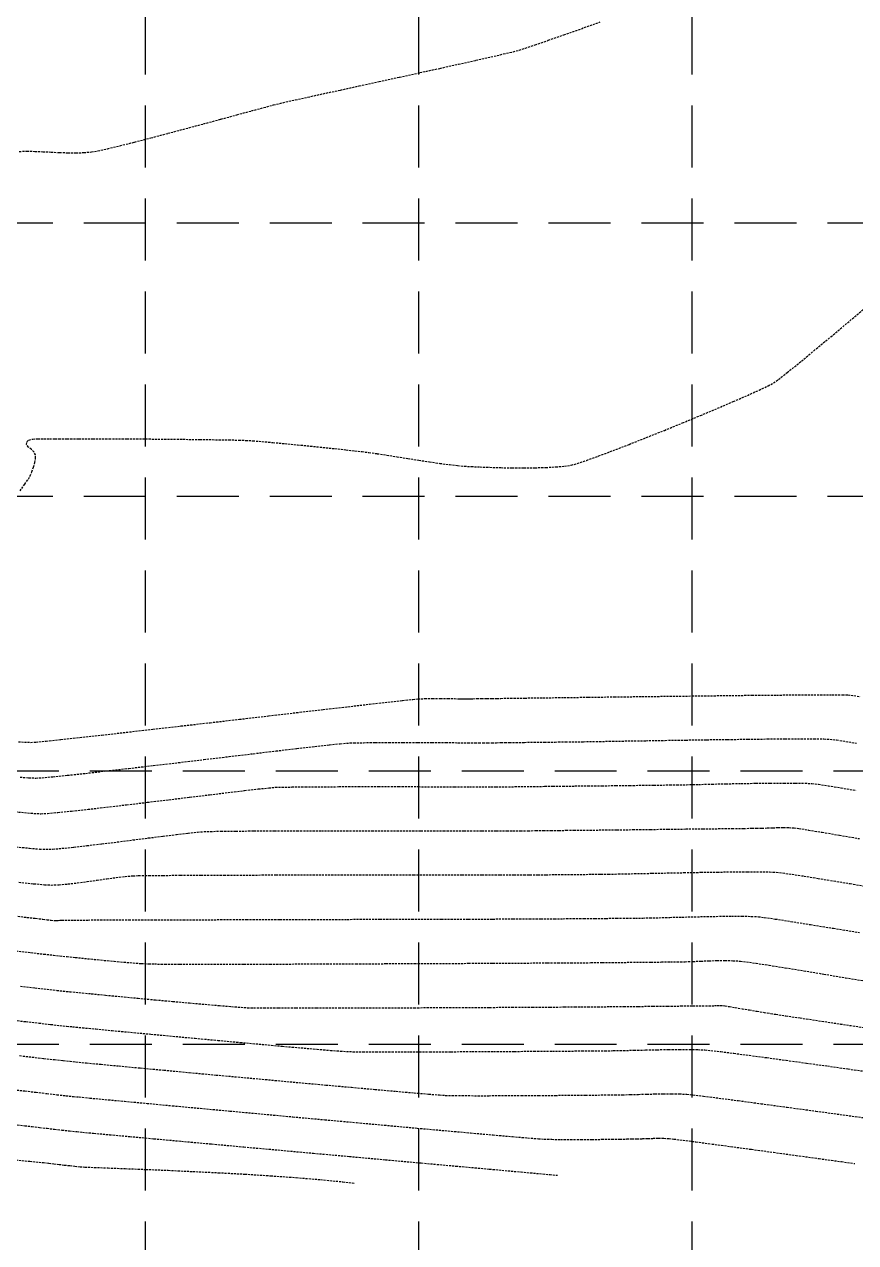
# Model space of a CAD drawing. Header units: inches. Extents: x 7994 to 10114, y 11164 to 12491.
# Drawn here: x 9304.1 to 9404.7, y 11373.2 to 11520.6 of the extents above; entities that cross this region are included whole.
import ezdxf

# ---------------------------------------------------------------- set-up
doc = ezdxf.new("R2010")
doc.units = ezdxf.units.IN
doc.header["$MEASUREMENT"] = 0
doc.linetypes.add('HIDDEN', pattern=[0.375, 0.25, -0.125])
doc.linetypes.add('x4227topo$0$HIDDEN', pattern=[0.375, 0.25, -0.125])
doc.layers.add('CONTOURS', color=43, linetype='x4227topo$0$HIDDEN')
doc.layers.add('GRID', color=254, linetype='HIDDEN')

msp = doc.modelspace()

# ---------------------------------------------------------------- linework, layer by layer
at = {"layer": 'CONTOURS', "color": 43}
for p, q in [((9369.42, 11519.33, 1238), (9371.54, 11520.08, 1238)), ((9371.54, 11520.08, 1238), (9373.82, 11520.9, 1238)), ((9365.96, 11518.13, 1238), (9367.54, 11518.67, 1238)), ((9367.54, 11518.67, 1238), (9369.42, 11519.33, 1238)), ((9360.6, 11516.67, 1238), (9362.13, 11517.02, 1238)), ((9362.13, 11517.02, 1238), (9363.28, 11517.29, 1238)), ((9363.28, 11517.29, 1238), (9364, 11517.48, 1238)), ((9364, 11517.48, 1238), (9364.76, 11517.72, 1238)), ((9364.76, 11517.72, 1238), (9365.96, 11518.13, 1238)), ((9351.99, 11514.76, 1238), (9354.39, 11515.28, 1238)), ((9354.39, 11515.28, 1238), (9356.67, 11515.79, 1238)), ((9356.67, 11515.79, 1238), (9358.76, 11516.25, 1238)), ((9358.76, 11516.25, 1238), (9360.6, 11516.67, 1238)), ((9347.06, 11513.68, 1238), (9349.53, 11514.22, 1238)), ((9349.53, 11514.22, 1238), (9351.99, 11514.76, 1238)), ((9340.29, 11512.21, 1238), (9342.38, 11512.66, 1238)), ((9342.38, 11512.66, 1238), (9344.66, 11513.16, 1238)), ((9344.66, 11513.16, 1238), (9347.06, 11513.68, 1238)), ((9334.26, 11510.85, 1238), (9335.03, 11511.04, 1238)), ((9335.03, 11511.04, 1238), (9335.76, 11511.21, 1238)), ((9335.76, 11511.21, 1238), (9336.92, 11511.47, 1238)), ((9336.92, 11511.47, 1238), (9338.45, 11511.8, 1238)), ((9338.45, 11511.8, 1238), (9340.29, 11512.21, 1238)), ((9327.89, 11509.13, 1238), (9329.84, 11509.66, 1238)), ((9329.84, 11509.66, 1238), (9331.6, 11510.14, 1238)), ((9331.6, 11510.14, 1238), (9333.09, 11510.54, 1238)), ((9333.09, 11510.54, 1238), (9334.26, 11510.85, 1238)), ((9321.5, 11507.42, 1238), (9323.66, 11507.99, 1238)), ((9323.66, 11507.99, 1238), (9325.81, 11508.57, 1238)), ((9325.81, 11508.57, 1238), (9327.89, 11509.13, 1238)), ((9317.46, 11506.36, 1238), (9319.42, 11506.87, 1238)), ((9319.42, 11506.87, 1238), (9321.5, 11507.42, 1238)), ((9303.51, 11505.23, 1238), (9304.42, 11505.26, 1238)), ((9304.42, 11505.26, 1238), (9305.38, 11505.24, 1238)), ((9305.38, 11505.24, 1238), (9306.37, 11505.2, 1238)), ((9306.37, 11505.2, 1238), (9307.37, 11505.15, 1238)), ((9307.37, 11505.15, 1238), (9308.39, 11505.1, 1238)), ((9308.39, 11505.1, 1238), (9309.39, 11505.07, 1238)), ((9309.39, 11505.07, 1238), (9310.38, 11505.06, 1238)), ((9310.38, 11505.06, 1238), (9311.33, 11505.09, 1238)), ((9311.33, 11505.09, 1238), (9312.24, 11505.17, 1238)), ((9312.24, 11505.17, 1238), (9313.02, 11505.3, 1238)), ((9313.02, 11505.3, 1238), (9314.2, 11505.56, 1238)), ((9314.2, 11505.56, 1238), (9315.7, 11505.92, 1238)), ((9315.7, 11505.92, 1238), (9317.46, 11506.36, 1238)), ((9404.02, 11484.74, 1237), (9406.51, 11486.83, 1237)), ((9401.73, 11482.82, 1237), (9404.02, 11484.74, 1237)), ((9399.66, 11481.1, 1237), (9401.73, 11482.82, 1237)), ((9397.89, 11479.64, 1237), (9399.66, 11481.1, 1237)), ((9395.4, 11477.66, 1237), (9396.45, 11478.48, 1237)), ((9396.45, 11478.48, 1237), (9397.89, 11479.64, 1237)), ((9394.13, 11476.88, 1237), (9394.8, 11477.23, 1237)), ((9394.8, 11477.23, 1237), (9395.4, 11477.66, 1237)), ((9389.93, 11474.98, 1237), (9391.63, 11475.72, 1237)), ((9391.63, 11475.72, 1237), (9393.05, 11476.36, 1237)), ((9393.05, 11476.36, 1237), (9394.13, 11476.88, 1237)), ((9385.95, 11473.29, 1237), (9388.02, 11474.16, 1237)), ((9388.02, 11474.16, 1237), (9389.93, 11474.98, 1237)), ((9383.78, 11472.39, 1237), (9385.95, 11473.29, 1237)), ((9379.4, 11470.62, 1237), (9381.58, 11471.49, 1237)), ((9381.58, 11471.49, 1237), (9383.78, 11472.39, 1237)), ((9304.4, 11469.77, 1237), (9304.41, 11470.1, 1237)), ((9304.64, 11469.47, 1237), (9304.4, 11469.77, 1237)), ((9304.41, 11470.1, 1237), (9304.67, 11470.32, 1237)), ((9304.67, 11470.32, 1237), (9305.15, 11470.44, 1237)), ((9305.15, 11470.44, 1237), (9305.78, 11470.48, 1237)), ((9305.78, 11470.48, 1237), (9306.48, 11470.47, 1237)), ((9306.48, 11470.47, 1237), (9307.18, 11470.46, 1237)), ((9307.18, 11470.46, 1237), (9307.81, 11470.46, 1237)), ((9307.81, 11470.46, 1237), (9308.32, 11470.47, 1237)), ((9308.32, 11470.47, 1237), (9309.31, 11470.48, 1237)), ((9309.31, 11470.48, 1237), (9310.7, 11470.48, 1237)), ((9310.7, 11470.48, 1237), (9312.42, 11470.48, 1237)), ((9312.42, 11470.48, 1237), (9314.4, 11470.47, 1237)), ((9314.4, 11470.47, 1237), (9316.55, 11470.46, 1237)), ((9316.55, 11470.46, 1237), (9318.79, 11470.45, 1237)), ((9318.79, 11470.45, 1237), (9321.06, 11470.43, 1237)), ((9321.06, 11470.43, 1237), (9323.28, 11470.41, 1237)), ((9323.28, 11470.41, 1237), (9325.37, 11470.39, 1237)), ((9325.37, 11470.39, 1237), (9327.26, 11470.36, 1237)), ((9327.26, 11470.36, 1237), (9328.86, 11470.34, 1237)), ((9328.86, 11470.34, 1237), (9330.11, 11470.31, 1237)), ((9330.11, 11470.31, 1237), (9330.92, 11470.28, 1237)), ((9330.92, 11470.28, 1237), (9331.79, 11470.23, 1237)), ((9331.79, 11470.23, 1237), (9332.9, 11470.14, 1237)), ((9332.9, 11470.14, 1237), (9334.21, 11470.02, 1237)), ((9334.21, 11470.02, 1237), (9335.66, 11469.89, 1237)), ((9335.66, 11469.89, 1237), (9337.19, 11469.74, 1237)), ((9337.19, 11469.74, 1237), (9338.75, 11469.59, 1237)), ((9338.75, 11469.59, 1237), (9340.27, 11469.43, 1237)), ((9375.37, 11469.04, 1237), (9377.31, 11469.79, 1237)), ((9377.31, 11469.79, 1237), (9379.4, 11470.62, 1237)), ((9304.98, 11469.18, 1237), (9304.64, 11469.47, 1237)), ((9305.3, 11468.87, 1237), (9304.98, 11469.18, 1237)), ((9305.48, 11468.52, 1237), (9305.3, 11468.87, 1237)), ((9305.49, 11468.1, 1237), (9305.48, 11468.52, 1237)), ((9340.27, 11469.43, 1237), (9341.72, 11469.28, 1237)), ((9341.72, 11469.28, 1237), (9343.03, 11469.14, 1237)), ((9343.03, 11469.14, 1237), (9344.14, 11469.02, 1237)), ((9344.14, 11469.02, 1237), (9345.01, 11468.92, 1237)), ((9345.01, 11468.92, 1237), (9345.83, 11468.81, 1237)), ((9345.83, 11468.81, 1237), (9346.84, 11468.67, 1237)), ((9346.84, 11468.67, 1237), (9347.98, 11468.49, 1237)), ((9347.98, 11468.49, 1237), (9349.23, 11468.29, 1237)), ((9349.23, 11468.29, 1237), (9350.53, 11468.09, 1237)), ((9372.18, 11467.86, 1237), (9373.64, 11468.39, 1237)), ((9373.64, 11468.39, 1237), (9375.37, 11469.04, 1237)), ((9305.04, 11466.49, 1237), (9305.24, 11467.04, 1237)), ((9305.24, 11467.04, 1237), (9305.4, 11467.59, 1237)), ((9305.4, 11467.59, 1237), (9305.49, 11468.1, 1237)), ((9350.53, 11468.09, 1237), (9351.86, 11467.88, 1237)), ((9351.86, 11467.88, 1237), (9353.16, 11467.68, 1237)), ((9353.16, 11467.68, 1237), (9354.41, 11467.5, 1237)), ((9354.41, 11467.5, 1237), (9355.56, 11467.35, 1237)), ((9355.56, 11467.35, 1237), (9356.56, 11467.23, 1237)), ((9356.56, 11467.23, 1237), (9357.39, 11467.15, 1237)), ((9357.39, 11467.15, 1237), (9358.23, 11467.11, 1237)), ((9358.23, 11467.11, 1237), (9359.28, 11467.06, 1237)), ((9359.28, 11467.06, 1237), (9360.48, 11467.02, 1237)), ((9360.48, 11467.02, 1237), (9361.79, 11466.98, 1237)), ((9361.79, 11466.98, 1237), (9363.17, 11466.96, 1237)), ((9363.17, 11466.96, 1237), (9364.57, 11466.96, 1237)), ((9364.57, 11466.96, 1237), (9365.94, 11466.97, 1237)), ((9365.94, 11466.97, 1237), (9367.25, 11467, 1237)), ((9367.25, 11467, 1237), (9368.44, 11467.07, 1237)), ((9368.44, 11467.07, 1237), (9369.48, 11467.16, 1237)), ((9369.48, 11467.16, 1237), (9370.31, 11467.28, 1237)), ((9370.31, 11467.28, 1237), (9371.05, 11467.48, 1237)), ((9371.05, 11467.48, 1237), (9372.18, 11467.86, 1237)), ((9304.18, 11464.98, 1237), (9304.61, 11465.6, 1237)), ((9304.61, 11465.6, 1237), (9304.83, 11465.97, 1237)), ((9304.83, 11465.97, 1237), (9305.04, 11466.49, 1237)), ((9303.6, 11464.16, 1237), (9304.18, 11464.98, 1237)), ((9348.13, 11438.62, 1236), (9349.9, 11438.82, 1236)), ((9349.9, 11438.82, 1236), (9351.13, 11438.95, 1236)), ((9351.13, 11438.95, 1236), (9351.74, 11439.01, 1236)), ((9351.74, 11439.01, 1236), (9352.58, 11439.04, 1236)), ((9352.58, 11439.04, 1236), (9353.52, 11439.05, 1236)), ((9353.52, 11439.05, 1236), (9354.48, 11439.05, 1236)), ((9354.48, 11439.05, 1236), (9355.39, 11439.05, 1236)), ((9355.39, 11439.05, 1236), (9356.18, 11439.04, 1236)), ((9356.18, 11439.04, 1236), (9356.77, 11439.02, 1236)), ((9356.77, 11439.02, 1236), (9357.08, 11439.02, 1236)), ((9357.08, 11439.02, 1236), (9357.34, 11439.02, 1236)), ((9357.34, 11439.02, 1236), (9357.61, 11439.03, 1236)), ((9357.61, 11439.03, 1236), (9357.87, 11439.03, 1236)), ((9357.87, 11439.03, 1236), (9358.14, 11439.03, 1236)), ((9358.14, 11439.03, 1236), (9358.42, 11439.03, 1236)), ((9358.42, 11439.03, 1236), (9358.88, 11439.04, 1236)), ((9358.88, 11439.04, 1236), (9359.45, 11439.05, 1236)), ((9359.45, 11439.05, 1236), (9360.09, 11439.05, 1236)), ((9360.09, 11439.05, 1236), (9360.72, 11439.06, 1236)), ((9360.72, 11439.06, 1236), (9361.29, 11439.07, 1236)), ((9361.29, 11439.07, 1236), (9361.81, 11439.07, 1236)), ((9361.81, 11439.07, 1236), (9362.97, 11439.09, 1236)), ((9362.97, 11439.09, 1236), (9364.68, 11439.11, 1236)), ((9364.68, 11439.11, 1236), (9366.87, 11439.14, 1236)), ((9366.87, 11439.14, 1236), (9369.46, 11439.17, 1236)), ((9369.46, 11439.17, 1236), (9372.38, 11439.21, 1236)), ((9372.38, 11439.21, 1236), (9375.53, 11439.25, 1236)), ((9375.53, 11439.25, 1236), (9378.85, 11439.29, 1236)), ((9378.85, 11439.29, 1236), (9382.26, 11439.33, 1236)), ((9382.26, 11439.33, 1236), (9385.67, 11439.37, 1236)), ((9385.67, 11439.37, 1236), (9389.01, 11439.41, 1236)), ((9389.01, 11439.41, 1236), (9392.2, 11439.45, 1236)), ((9392.2, 11439.45, 1236), (9395.16, 11439.47, 1236)), ((9395.16, 11439.47, 1236), (9397.81, 11439.5, 1236)), ((9397.81, 11439.5, 1236), (9400.08, 11439.51, 1236)), ((9400.08, 11439.51, 1236), (9401.88, 11439.51, 1236)), ((9401.88, 11439.51, 1236), (9403.13, 11439.51, 1236)), ((9403.13, 11439.51, 1236), (9403.77, 11439.49, 1236)), ((9403.77, 11439.49, 1236), (9404.53, 11439.41, 1236)), ((9404.53, 11439.41, 1236), (9405.29, 11439.27, 1236)), ((9333.67, 11436.95, 1236), (9337.07, 11437.35, 1236)), ((9337.07, 11437.35, 1236), (9340.29, 11437.72, 1236)), ((9340.29, 11437.72, 1236), (9343.25, 11438.06, 1236)), ((9343.25, 11438.06, 1236), (9345.89, 11438.37, 1236)), ((9345.89, 11438.37, 1236), (9348.13, 11438.62, 1236)), ((9319.69, 11435.34, 1236), (9323.09, 11435.73, 1236)), ((9323.09, 11435.73, 1236), (9326.61, 11436.13, 1236)), ((9326.61, 11436.13, 1236), (9330.16, 11436.54, 1236)), ((9330.16, 11436.54, 1236), (9333.67, 11436.95, 1236)), ((9308.56, 11434.09, 1236), (9310.82, 11434.34, 1236)), ((9310.82, 11434.34, 1236), (9313.48, 11434.63, 1236)), ((9313.48, 11434.63, 1236), (9316.46, 11434.97, 1236)), ((9316.46, 11434.97, 1236), (9319.69, 11435.34, 1236)), ((9303.4, 11433.83, 1236), (9304.14, 11433.77, 1236)), ((9304.14, 11433.77, 1236), (9304.88, 11433.75, 1236)), ((9304.88, 11433.75, 1236), (9305.52, 11433.79, 1236)), ((9305.52, 11433.79, 1236), (9306.77, 11433.9, 1236)), ((9306.77, 11433.9, 1236), (9308.56, 11434.09, 1236)), ((9334.59, 11432.71, 1235), (9337.09, 11433, 1235)), ((9337.09, 11433, 1235), (9339.27, 11433.25, 1235)), ((9339.27, 11433.25, 1235), (9341.05, 11433.45, 1235)), ((9341.05, 11433.45, 1235), (9342.36, 11433.59, 1235)), ((9342.36, 11433.59, 1235), (9343.12, 11433.66, 1235)), ((9343.12, 11433.66, 1235), (9343.98, 11433.69, 1235)), ((9343.98, 11433.69, 1235), (9345.16, 11433.71, 1235)), ((9345.16, 11433.71, 1235), (9346.6, 11433.73, 1235)), ((9346.6, 11433.73, 1235), (9348.22, 11433.73, 1235)), ((9348.22, 11433.73, 1235), (9349.96, 11433.73, 1235)), ((9349.96, 11433.73, 1235), (9351.73, 11433.73, 1235)), ((9351.73, 11433.73, 1235), (9353.47, 11433.73, 1235)), ((9353.47, 11433.73, 1235), (9355.11, 11433.72, 1235)), ((9355.11, 11433.72, 1235), (9356.56, 11433.71, 1235)), ((9356.56, 11433.71, 1235), (9357.77, 11433.7, 1235)), ((9357.77, 11433.7, 1235), (9358.65, 11433.7, 1235)), ((9358.65, 11433.7, 1235), (9359.14, 11433.7, 1235)), ((9359.14, 11433.7, 1235), (9359.66, 11433.7, 1235)), ((9359.66, 11433.7, 1235), (9360.19, 11433.7, 1235)), ((9360.19, 11433.7, 1235), (9360.72, 11433.71, 1235)), ((9360.72, 11433.71, 1235), (9361.25, 11433.71, 1235)), ((9361.25, 11433.71, 1235), (9361.78, 11433.72, 1235)), ((9361.78, 11433.72, 1235), (9362.3, 11433.73, 1235)), ((9362.3, 11433.73, 1235), (9362.82, 11433.73, 1235)), ((9362.82, 11433.73, 1235), (9363.62, 11433.74, 1235)), ((9363.62, 11433.74, 1235), (9364.64, 11433.75, 1235)), ((9364.64, 11433.75, 1235), (9365.81, 11433.76, 1235)), ((9365.81, 11433.76, 1235), (9367.08, 11433.78, 1235)), ((9367.08, 11433.78, 1235), (9368.37, 11433.79, 1235)), ((9368.37, 11433.79, 1235), (9369.63, 11433.81, 1235)), ((9369.63, 11433.81, 1235), (9370.78, 11433.82, 1235)), ((9370.78, 11433.82, 1235), (9371.78, 11433.83, 1235)), ((9371.78, 11433.83, 1235), (9372.52, 11433.84, 1235)), ((9372.52, 11433.84, 1235), (9373.71, 11433.86, 1235)), ((9373.71, 11433.86, 1235), (9375.29, 11433.89, 1235)), ((9375.29, 11433.89, 1235), (9377.19, 11433.92, 1235)), ((9377.19, 11433.92, 1235), (9379.34, 11433.95, 1235)), ((9379.34, 11433.95, 1235), (9381.69, 11433.99, 1235)), ((9381.69, 11433.99, 1235), (9384.16, 11434.03, 1235)), ((9384.16, 11434.03, 1235), (9386.7, 11434.07, 1235)), ((9386.7, 11434.07, 1235), (9389.23, 11434.1, 1235)), ((9389.23, 11434.1, 1235), (9391.71, 11434.13, 1235)), ((9391.71, 11434.13, 1235), (9394.05, 11434.16, 1235)), ((9394.05, 11434.16, 1235), (9396.2, 11434.17, 1235)), ((9396.2, 11434.17, 1235), (9398.1, 11434.18, 1235)), ((9398.1, 11434.18, 1235), (9399.67, 11434.18, 1235)), ((9399.67, 11434.18, 1235), (9400.87, 11434.16, 1235)), ((9400.87, 11434.16, 1235), (9401.61, 11434.13, 1235)), ((9401.61, 11434.13, 1235), (9402.43, 11434.04, 1235)), ((9402.43, 11434.04, 1235), (9403.53, 11433.87, 1235)), ((9403.53, 11433.87, 1235), (9404.84, 11433.65, 1235)), ((9319.73, 11430.95, 1235), (9322.77, 11431.3, 1235)), ((9322.77, 11431.3, 1235), (9325.85, 11431.67, 1235)), ((9325.85, 11431.67, 1235), (9328.9, 11432.03, 1235)), ((9328.9, 11432.03, 1235), (9331.83, 11432.38, 1235)), ((9331.83, 11432.38, 1235), (9334.59, 11432.71, 1235)), ((9309.35, 11429.77, 1235), (9311.53, 11430, 1235)), ((9311.53, 11430, 1235), (9314.03, 11430.29, 1235)), ((9314.03, 11430.29, 1235), (9316.79, 11430.6, 1235)), ((9316.79, 11430.6, 1235), (9319.73, 11430.95, 1235)), ((9303.62, 11429.54, 1235), (9304.66, 11429.46, 1235)), ((9304.66, 11429.46, 1235), (9305.5, 11429.43, 1235)), ((9305.5, 11429.43, 1235), (9306.27, 11429.47, 1235)), ((9306.27, 11429.47, 1235), (9307.58, 11429.59, 1235)), ((9307.58, 11429.59, 1235), (9309.35, 11429.77, 1235)), ((9334.5, 11428.31, 1234), (9335.28, 11428.33, 1234)), ((9335.28, 11428.33, 1234), (9336.52, 11428.35, 1234)), ((9336.52, 11428.35, 1234), (9338.13, 11428.37, 1234)), ((9338.13, 11428.37, 1234), (9340.05, 11428.38, 1234)), ((9340.05, 11428.38, 1234), (9342.21, 11428.39, 1234)), ((9342.21, 11428.39, 1234), (9344.54, 11428.39, 1234)), ((9344.54, 11428.39, 1234), (9346.96, 11428.39, 1234)), ((9346.96, 11428.39, 1234), (9349.41, 11428.39, 1234)), ((9349.41, 11428.39, 1234), (9351.8, 11428.39, 1234)), ((9351.8, 11428.39, 1234), (9354.08, 11428.38, 1234)), ((9354.08, 11428.38, 1234), (9356.17, 11428.38, 1234)), ((9356.17, 11428.38, 1234), (9358, 11428.38, 1234)), ((9358, 11428.38, 1234), (9359.49, 11428.37, 1234)), ((9359.49, 11428.37, 1234), (9360.58, 11428.37, 1234)), ((9360.58, 11428.37, 1234), (9361.19, 11428.37, 1234)), ((9361.19, 11428.37, 1234), (9361.95, 11428.38, 1234)), ((9361.95, 11428.38, 1234), (9362.7, 11428.38, 1234)), ((9362.7, 11428.38, 1234), (9363.46, 11428.39, 1234)), ((9363.46, 11428.39, 1234), (9364.21, 11428.4, 1234)), ((9364.21, 11428.4, 1234), (9364.96, 11428.4, 1234)), ((9364.96, 11428.4, 1234), (9365.72, 11428.41, 1234)), ((9365.72, 11428.41, 1234), (9366.47, 11428.42, 1234)), ((9366.47, 11428.42, 1234), (9367.1, 11428.43, 1234)), ((9367.1, 11428.43, 1234), (9368.07, 11428.44, 1234)), ((9368.07, 11428.44, 1234), (9369.3, 11428.45, 1234)), ((9369.3, 11428.45, 1234), (9370.75, 11428.47, 1234)), ((9370.75, 11428.47, 1234), (9372.35, 11428.49, 1234)), ((9372.35, 11428.49, 1234), (9374.02, 11428.5, 1234)), ((9374.02, 11428.5, 1234), (9375.72, 11428.52, 1234)), ((9375.72, 11428.52, 1234), (9377.37, 11428.54, 1234)), ((9377.37, 11428.54, 1234), (9378.91, 11428.56, 1234)), ((9378.91, 11428.56, 1234), (9380.29, 11428.57, 1234)), ((9380.29, 11428.57, 1234), (9381.42, 11428.59, 1234)), ((9381.42, 11428.59, 1234), (9382.26, 11428.6, 1234)), ((9382.26, 11428.6, 1234), (9383.11, 11428.61, 1234)), ((9383.11, 11428.61, 1234), (9384.27, 11428.63, 1234)), ((9384.27, 11428.63, 1234), (9385.7, 11428.66, 1234)), ((9385.7, 11428.66, 1234), (9387.31, 11428.7, 1234)), ((9387.31, 11428.7, 1234), (9389.05, 11428.74, 1234)), ((9389.05, 11428.74, 1234), (9390.86, 11428.77, 1234)), ((9390.86, 11428.77, 1234), (9392.66, 11428.8, 1234)), ((9392.66, 11428.8, 1234), (9394.4, 11428.82, 1234)), ((9394.4, 11428.82, 1234), (9396.02, 11428.83, 1234)), ((9396.02, 11428.83, 1234), (9397.44, 11428.83, 1234)), ((9397.44, 11428.83, 1234), (9398.61, 11428.81, 1234)), ((9398.61, 11428.81, 1234), (9399.45, 11428.77, 1234)), ((9399.45, 11428.77, 1234), (9400.22, 11428.68, 1234)), ((9400.22, 11428.68, 1234), (9401.41, 11428.5, 1234)), ((9401.41, 11428.5, 1234), (9402.97, 11428.25, 1234)), ((9321.6, 11426.81, 1234), (9324.13, 11427.12, 1234)), ((9324.13, 11427.12, 1234), (9326.55, 11427.41, 1234)), ((9326.55, 11427.41, 1234), (9328.79, 11427.68, 1234)), ((9328.79, 11427.68, 1234), (9330.78, 11427.92, 1234)), ((9330.78, 11427.92, 1234), (9332.44, 11428.11, 1234)), ((9332.44, 11428.11, 1234), (9333.71, 11428.24, 1234)), ((9333.71, 11428.24, 1234), (9334.5, 11428.31, 1234)), ((9402.97, 11428.25, 1234), (9404.82, 11427.93, 1234)), ((9302.67, 11425.4, 1234), (9304.14, 11425.25, 1234)), ((9308.18, 11425.27, 1234), (9309.84, 11425.44, 1234)), ((9309.84, 11425.44, 1234), (9311.83, 11425.65, 1234)), ((9311.83, 11425.65, 1234), (9314.07, 11425.91, 1234)), ((9314.07, 11425.91, 1234), (9316.5, 11426.2, 1234)), ((9316.5, 11426.2, 1234), (9319.03, 11426.5, 1234)), ((9319.03, 11426.5, 1234), (9321.6, 11426.81, 1234)), ((9304.14, 11425.25, 1234), (9305.31, 11425.15, 1234)), ((9305.31, 11425.15, 1234), (9306.12, 11425.12, 1234)), ((9306.12, 11425.12, 1234), (9306.92, 11425.16, 1234)), ((9306.92, 11425.16, 1234), (9308.18, 11425.27, 1234)), ((9320.91, 11422.4, 1233), (9322.53, 11422.6, 1233)), ((9322.53, 11422.6, 1233), (9323.94, 11422.77, 1233)), ((9323.94, 11422.77, 1233), (9325.08, 11422.89, 1233)), ((9325.08, 11422.89, 1233), (9325.88, 11422.96, 1233)), ((9325.88, 11422.96, 1233), (9326.64, 11422.98, 1233)), ((9326.64, 11422.98, 1233), (9327.95, 11423, 1233)), ((9327.95, 11423, 1233), (9329.73, 11423.02, 1233)), ((9329.73, 11423.02, 1233), (9331.9, 11423.03, 1233)), ((9331.9, 11423.03, 1233), (9334.4, 11423.04, 1233)), ((9334.4, 11423.04, 1233), (9337.14, 11423.05, 1233)), ((9337.14, 11423.05, 1233), (9340.07, 11423.05, 1233)), ((9340.07, 11423.05, 1233), (9343.11, 11423.05, 1233)), ((9343.11, 11423.05, 1233), (9346.17, 11423.05, 1233)), ((9346.17, 11423.05, 1233), (9349.2, 11423.05, 1233)), ((9349.2, 11423.05, 1233), (9352.12, 11423.05, 1233)), ((9352.12, 11423.05, 1233), (9354.86, 11423.05, 1233)), ((9354.86, 11423.05, 1233), (9357.34, 11423.05, 1233)), ((9357.34, 11423.05, 1233), (9359.49, 11423.05, 1233)), ((9359.49, 11423.05, 1233), (9361.24, 11423.05, 1233)), ((9361.24, 11423.05, 1233), (9362.52, 11423.05, 1233)), ((9362.52, 11423.05, 1233), (9363.25, 11423.05, 1233)), ((9363.25, 11423.05, 1233), (9364.17, 11423.05, 1233)), ((9364.17, 11423.05, 1233), (9365.1, 11423.06, 1233)), ((9365.1, 11423.06, 1233), (9366.02, 11423.07, 1233)), ((9366.02, 11423.07, 1233), (9366.94, 11423.08, 1233)), ((9366.94, 11423.08, 1233), (9367.87, 11423.09, 1233)), ((9367.87, 11423.09, 1233), (9368.79, 11423.1, 1233)), ((9368.79, 11423.1, 1233), (9369.71, 11423.11, 1233)), ((9369.71, 11423.11, 1233), (9370.64, 11423.12, 1233)), ((9370.64, 11423.12, 1233), (9371.39, 11423.12, 1233)), ((9371.39, 11423.12, 1233), (9372.56, 11423.14, 1233)), ((9372.56, 11423.14, 1233), (9374.06, 11423.15, 1233)), ((9374.06, 11423.15, 1233), (9375.83, 11423.17, 1233)), ((9375.83, 11423.17, 1233), (9377.8, 11423.19, 1233)), ((9377.8, 11423.19, 1233), (9379.89, 11423.22, 1233)), ((9379.89, 11423.22, 1233), (9382.04, 11423.24, 1233)), ((9382.04, 11423.24, 1233), (9384.18, 11423.27, 1233)), ((9384.18, 11423.27, 1233), (9386.23, 11423.29, 1233)), ((9386.23, 11423.29, 1233), (9388.13, 11423.31, 1233)), ((9388.13, 11423.31, 1233), (9389.8, 11423.33, 1233)), ((9389.8, 11423.33, 1233), (9391.17, 11423.34, 1233)), ((9391.17, 11423.34, 1233), (9392.17, 11423.36, 1233)), ((9392.17, 11423.36, 1233), (9392.74, 11423.36, 1233)), ((9392.74, 11423.36, 1233), (9393.39, 11423.37, 1233)), ((9393.39, 11423.37, 1233), (9394.04, 11423.4, 1233)), ((9394.04, 11423.4, 1233), (9394.69, 11423.42, 1233)), ((9394.69, 11423.42, 1233), (9395.34, 11423.44, 1233)), ((9395.34, 11423.44, 1233), (9395.99, 11423.45, 1233)), ((9395.99, 11423.45, 1233), (9396.64, 11423.44, 1233)), ((9396.64, 11423.44, 1233), (9397.29, 11423.41, 1233)), ((9397.29, 11423.41, 1233), (9397.87, 11423.33, 1233)), ((9397.87, 11423.33, 1233), (9399.03, 11423.14, 1233)), ((9399.03, 11423.14, 1233), (9400.69, 11422.87, 1233)), ((9400.69, 11422.87, 1233), (9402.77, 11422.52, 1233)), ((9402.77, 11422.52, 1233), (9405.2, 11422.1, 1233)), ((9303.13, 11421.11, 1233), (9304.74, 11420.95, 1233)), ((9308.69, 11420.93, 1233), (9310.1, 11421.08, 1233)), ((9310.1, 11421.08, 1233), (9311.72, 11421.26, 1233)), ((9311.72, 11421.26, 1233), (9313.5, 11421.47, 1233)), ((9313.5, 11421.47, 1233), (9315.37, 11421.7, 1233)), ((9315.37, 11421.7, 1233), (9317.26, 11421.94, 1233)), ((9317.26, 11421.94, 1233), (9319.13, 11422.18, 1233)), ((9319.13, 11422.18, 1233), (9320.91, 11422.4, 1233)), ((9304.74, 11420.95, 1233), (9305.97, 11420.84, 1233)), ((9305.97, 11420.84, 1233), (9306.75, 11420.81, 1233)), ((9306.75, 11420.81, 1233), (9307.55, 11420.84, 1233)), ((9307.55, 11420.84, 1233), (9308.69, 11420.93, 1233)), ((9383.95, 11417.99, 1232), (9385.99, 11418.03, 1232)), ((9385.99, 11418.03, 1232), (9387.99, 11418.06, 1232)), ((9387.99, 11418.06, 1232), (9389.89, 11418.08, 1232)), ((9389.89, 11418.08, 1232), (9391.62, 11418.09, 1232)), ((9391.62, 11418.09, 1232), (9393.12, 11418.09, 1232)), ((9393.12, 11418.09, 1232), (9394.31, 11418.07, 1232)), ((9394.31, 11418.07, 1232), (9395.13, 11418.04, 1232)), ((9395.13, 11418.04, 1232), (9395.9, 11417.95, 1232)), ((9303.46, 11416.82, 1232), (9305.25, 11416.65, 1232)), ((9305.25, 11416.65, 1232), (9306.57, 11416.53, 1232)), ((9308.32, 11416.53, 1232), (9309.39, 11416.62, 1232)), ((9309.39, 11416.62, 1232), (9310.53, 11416.75, 1232)), ((9310.53, 11416.75, 1232), (9311.71, 11416.91, 1232)), ((9311.71, 11416.91, 1232), (9312.92, 11417.08, 1232)), ((9312.92, 11417.08, 1232), (9314.1, 11417.25, 1232)), ((9314.1, 11417.25, 1232), (9315.24, 11417.4, 1232)), ((9315.24, 11417.4, 1232), (9316.31, 11417.53, 1232)), ((9316.31, 11417.53, 1232), (9317.26, 11417.6, 1232)), ((9317.26, 11417.6, 1232), (9317.95, 11417.63, 1232)), ((9317.95, 11417.63, 1232), (9319.18, 11417.64, 1232)), ((9319.18, 11417.64, 1232), (9320.89, 11417.66, 1232)), ((9320.89, 11417.66, 1232), (9323.02, 11417.67, 1232)), ((9323.02, 11417.67, 1232), (9325.51, 11417.69, 1232)), ((9325.51, 11417.69, 1232), (9328.31, 11417.69, 1232)), ((9328.31, 11417.69, 1232), (9331.34, 11417.7, 1232)), ((9331.34, 11417.7, 1232), (9334.55, 11417.71, 1232)), ((9334.55, 11417.71, 1232), (9337.89, 11417.71, 1232)), ((9337.89, 11417.71, 1232), (9341.28, 11417.72, 1232)), ((9341.28, 11417.72, 1232), (9344.68, 11417.72, 1232)), ((9344.68, 11417.72, 1232), (9348.01, 11417.72, 1232)), ((9348.01, 11417.72, 1232), (9351.22, 11417.72, 1232)), ((9351.22, 11417.72, 1232), (9354.26, 11417.72, 1232)), ((9354.26, 11417.72, 1232), (9357.05, 11417.72, 1232)), ((9357.05, 11417.72, 1232), (9359.54, 11417.72, 1232)), ((9359.54, 11417.72, 1232), (9361.67, 11417.72, 1232)), ((9361.67, 11417.72, 1232), (9363.39, 11417.72, 1232)), ((9363.39, 11417.72, 1232), (9364.62, 11417.72, 1232)), ((9364.62, 11417.72, 1232), (9365.31, 11417.72, 1232)), ((9365.31, 11417.72, 1232), (9366.25, 11417.73, 1232)), ((9366.25, 11417.73, 1232), (9367.27, 11417.74, 1232)), ((9367.27, 11417.74, 1232), (9368.36, 11417.75, 1232)), ((9368.36, 11417.75, 1232), (9369.49, 11417.76, 1232)), ((9369.49, 11417.76, 1232), (9370.63, 11417.77, 1232)), ((9370.63, 11417.77, 1232), (9371.75, 11417.78, 1232)), ((9371.75, 11417.78, 1232), (9372.84, 11417.79, 1232)), ((9372.84, 11417.79, 1232), (9373.87, 11417.8, 1232)), ((9373.87, 11417.8, 1232), (9374.81, 11417.81, 1232)), ((9374.81, 11417.81, 1232), (9375.63, 11417.82, 1232)), ((9375.63, 11417.82, 1232), (9376.82, 11417.85, 1232)), ((9376.82, 11417.85, 1232), (9378.32, 11417.88, 1232)), ((9378.32, 11417.88, 1232), (9380.05, 11417.91, 1232)), ((9380.05, 11417.91, 1232), (9381.95, 11417.95, 1232)), ((9381.95, 11417.95, 1232), (9383.95, 11417.99, 1232)), ((9395.9, 11417.95, 1232), (9397.05, 11417.79, 1232)), ((9397.05, 11417.79, 1232), (9398.5, 11417.57, 1232)), ((9398.5, 11417.57, 1232), (9400.19, 11417.3, 1232)), ((9400.19, 11417.3, 1232), (9402.07, 11416.99, 1232)), ((9402.07, 11416.99, 1232), (9404.08, 11416.66, 1232)), ((9404.08, 11416.66, 1232), (9406.14, 11416.3, 1232)), ((9306.57, 11416.53, 1232), (9307.37, 11416.49, 1232)), ((9307.37, 11416.49, 1232), (9308.32, 11416.53, 1232)), ((9302.96, 11412.75, 1231), (9304.44, 11412.58, 1231)), ((9304.44, 11412.58, 1231), (9305.45, 11412.47, 1231)), ((9305.45, 11412.47, 1231), (9305.9, 11412.42, 1231)), ((9305.9, 11412.42, 1231), (9306.36, 11412.36, 1231)), ((9306.36, 11412.36, 1231), (9306.87, 11412.3, 1231)), ((9306.87, 11412.3, 1231), (9307.36, 11412.24, 1231)), ((9307.36, 11412.24, 1231), (9307.76, 11412.2, 1231)), ((9307.76, 11412.2, 1231), (9307.99, 11412.18, 1231)), ((9307.99, 11412.18, 1231), (9308.21, 11412.2, 1231)), ((9308.21, 11412.2, 1231), (9308.42, 11412.23, 1231)), ((9308.42, 11412.23, 1231), (9308.64, 11412.25, 1231)), ((9308.64, 11412.25, 1231), (9309.04, 11412.26, 1231)), ((9309.04, 11412.26, 1231), (9310.12, 11412.26, 1231)), ((9310.12, 11412.26, 1231), (9311.82, 11412.26, 1231)), ((9311.82, 11412.26, 1231), (9314.06, 11412.27, 1231)), ((9314.06, 11412.27, 1231), (9316.78, 11412.28, 1231)), ((9316.78, 11412.28, 1231), (9319.91, 11412.29, 1231)), ((9319.91, 11412.29, 1231), (9323.37, 11412.29, 1231)), ((9323.37, 11412.29, 1231), (9327.09, 11412.3, 1231)), ((9327.09, 11412.3, 1231), (9331, 11412.31, 1231)), ((9331, 11412.31, 1231), (9335.04, 11412.32, 1231)), ((9335.04, 11412.32, 1231), (9339.13, 11412.33, 1231)), ((9339.13, 11412.33, 1231), (9343.2, 11412.34, 1231)), ((9343.2, 11412.34, 1231), (9347.18, 11412.35, 1231)), ((9347.18, 11412.35, 1231), (9351, 11412.36, 1231)), ((9351, 11412.36, 1231), (9354.59, 11412.37, 1231)), ((9354.59, 11412.37, 1231), (9357.89, 11412.38, 1231)), ((9357.89, 11412.38, 1231), (9360.81, 11412.38, 1231)), ((9360.81, 11412.38, 1231), (9363.28, 11412.39, 1231)), ((9363.28, 11412.39, 1231), (9365.25, 11412.39, 1231)), ((9365.25, 11412.39, 1231), (9366.63, 11412.4, 1231)), ((9366.63, 11412.4, 1231), (9367.36, 11412.4, 1231)), ((9367.36, 11412.4, 1231), (9368.27, 11412.41, 1231)), ((9368.27, 11412.41, 1231), (9369.34, 11412.42, 1231)), ((9369.34, 11412.42, 1231), (9370.54, 11412.43, 1231)), ((9370.54, 11412.43, 1231), (9371.83, 11412.44, 1231)), ((9371.83, 11412.44, 1231), (9373.17, 11412.45, 1231)), ((9373.17, 11412.45, 1231), (9374.5, 11412.46, 1231)), ((9374.5, 11412.46, 1231), (9375.79, 11412.47, 1231)), ((9375.79, 11412.47, 1231), (9377, 11412.49, 1231)), ((9377, 11412.49, 1231), (9378.07, 11412.5, 1231)), ((9378.07, 11412.5, 1231), (9378.97, 11412.5, 1231)), ((9378.97, 11412.5, 1231), (9379.84, 11412.52, 1231)), ((9379.84, 11412.52, 1231), (9380.95, 11412.54, 1231)), ((9380.95, 11412.54, 1231), (9382.25, 11412.58, 1231)), ((9382.25, 11412.58, 1231), (9383.68, 11412.61, 1231)), ((9383.68, 11412.61, 1231), (9385.2, 11412.65, 1231)), ((9385.2, 11412.65, 1231), (9386.74, 11412.68, 1231)), ((9386.74, 11412.68, 1231), (9388.26, 11412.71, 1231)), ((9388.26, 11412.71, 1231), (9389.69, 11412.72, 1231)), ((9389.69, 11412.72, 1231), (9390.99, 11412.72, 1231)), ((9390.99, 11412.72, 1231), (9392.1, 11412.7, 1231)), ((9392.1, 11412.7, 1231), (9392.97, 11412.66, 1231)), ((9392.97, 11412.66, 1231), (9393.68, 11412.57, 1231)), ((9393.68, 11412.57, 1231), (9395.01, 11412.38, 1231)), ((9395.01, 11412.38, 1231), (9396.89, 11412.09, 1231)), ((9396.89, 11412.09, 1231), (9399.26, 11411.71, 1231)), ((9399.26, 11411.71, 1231), (9402.05, 11411.26, 1231)), ((9402.05, 11411.26, 1231), (9405.19, 11410.74, 1231)), ((9303.08, 11408.52, 1230), (9304.92, 11408.31, 1230)), ((9304.92, 11408.31, 1230), (9306.46, 11408.14, 1230)), ((9306.46, 11408.14, 1230), (9307.65, 11408.01, 1230)), ((9307.65, 11408.01, 1230), (9308.42, 11407.92, 1230)), ((9308.42, 11407.92, 1230), (9309.29, 11407.83, 1230)), ((9309.29, 11407.83, 1230), (9310.3, 11407.73, 1230)), ((9310.3, 11407.73, 1230), (9311.4, 11407.62, 1230)), ((9311.4, 11407.62, 1230), (9312.58, 11407.5, 1230)), ((9312.58, 11407.5, 1230), (9313.79, 11407.38, 1230)), ((9313.79, 11407.38, 1230), (9315, 11407.27, 1230)), ((9315, 11407.27, 1230), (9316.17, 11407.16, 1230)), ((9316.17, 11407.16, 1230), (9317.28, 11407.07, 1230)), ((9317.28, 11407.07, 1230), (9318.29, 11407, 1230)), ((9318.29, 11407, 1230), (9319.17, 11406.95, 1230)), ((9319.17, 11406.95, 1230), (9319.87, 11406.94, 1230)), ((9319.87, 11406.94, 1230), (9321.15, 11406.93, 1230)), ((9321.15, 11406.93, 1230), (9322.93, 11406.92, 1230)), ((9322.93, 11406.92, 1230), (9325.16, 11406.92, 1230)), ((9325.16, 11406.92, 1230), (9327.77, 11406.92, 1230)), ((9327.77, 11406.92, 1230), (9330.69, 11406.92, 1230)), ((9330.69, 11406.92, 1230), (9333.87, 11406.93, 1230)), ((9333.87, 11406.93, 1230), (9337.24, 11406.94, 1230)), ((9337.24, 11406.94, 1230), (9340.73, 11406.95, 1230)), ((9340.73, 11406.95, 1230), (9344.29, 11406.96, 1230)), ((9344.29, 11406.96, 1230), (9347.85, 11406.98, 1230)), ((9347.85, 11406.98, 1230), (9351.35, 11406.99, 1230)), ((9351.35, 11406.99, 1230), (9354.72, 11407.01, 1230)), ((9354.72, 11407.01, 1230), (9357.89, 11407.02, 1230)), ((9357.89, 11407.02, 1230), (9360.82, 11407.03, 1230)), ((9360.82, 11407.03, 1230), (9363.43, 11407.05, 1230)), ((9363.43, 11407.05, 1230), (9365.65, 11407.06, 1230)), ((9365.65, 11407.06, 1230), (9367.44, 11407.07, 1230)), ((9367.44, 11407.07, 1230), (9368.72, 11407.07, 1230)), ((9368.72, 11407.07, 1230), (9369.42, 11407.08, 1230)), ((9369.42, 11407.08, 1230), (9370.28, 11407.08, 1230)), ((9370.28, 11407.08, 1230), (9371.38, 11407.09, 1230)), ((9371.38, 11407.09, 1230), (9372.67, 11407.1, 1230)), ((9372.67, 11407.1, 1230), (9374.08, 11407.11, 1230)), ((9374.08, 11407.11, 1230), (9375.57, 11407.13, 1230)), ((9375.57, 11407.13, 1230), (9377.08, 11407.14, 1230)), ((9377.08, 11407.14, 1230), (9378.56, 11407.16, 1230)), ((9378.56, 11407.16, 1230), (9379.96, 11407.17, 1230)), ((9379.96, 11407.17, 1230), (9381.23, 11407.18, 1230)), ((9381.23, 11407.18, 1230), (9382.31, 11407.19, 1230)), ((9382.31, 11407.19, 1230), (9383.14, 11407.2, 1230)), ((9383.14, 11407.2, 1230), (9384.1, 11407.22, 1230)), ((9384.1, 11407.22, 1230), (9385.06, 11407.25, 1230)), ((9385.06, 11407.25, 1230), (9386.02, 11407.29, 1230)), ((9386.02, 11407.29, 1230), (9386.97, 11407.33, 1230)), ((9386.97, 11407.33, 1230), (9387.93, 11407.35, 1230)), ((9387.93, 11407.35, 1230), (9388.89, 11407.36, 1230)), ((9388.89, 11407.36, 1230), (9389.85, 11407.34, 1230)), ((9389.85, 11407.34, 1230), (9390.8, 11407.29, 1230)), ((9390.8, 11407.29, 1230), (9391.51, 11407.2, 1230)), ((9391.51, 11407.2, 1230), (9392.69, 11407.03, 1230)), ((9392.69, 11407.03, 1230), (9394.28, 11406.79, 1230)), ((9394.28, 11406.79, 1230), (9396.22, 11406.48, 1230)), ((9396.22, 11406.48, 1230), (9398.45, 11406.12, 1230)), ((9398.45, 11406.12, 1230), (9400.89, 11405.71, 1230)), ((9400.89, 11405.71, 1230), (9403.49, 11405.28, 1230)), ((9403.49, 11405.28, 1230), (9406.19, 11404.82, 1230)), ((9303.64, 11404.25, 1229), (9305.39, 11404.05, 1229)), ((9305.39, 11404.05, 1229), (9306.88, 11403.88, 1229)), ((9306.88, 11403.88, 1229), (9308.04, 11403.75, 1229)), ((9308.04, 11403.75, 1229), (9308.83, 11403.67, 1229)), ((9308.83, 11403.67, 1229), (9309.6, 11403.59, 1229)), ((9309.6, 11403.59, 1229), (9310.76, 11403.48, 1229)), ((9310.76, 11403.48, 1229), (9312.23, 11403.34, 1229)), ((9312.23, 11403.34, 1229), (9313.94, 11403.17, 1229)), ((9313.94, 11403.17, 1229), (9315.85, 11402.99, 1229)), ((9315.85, 11402.99, 1229), (9317.88, 11402.8, 1229)), ((9317.88, 11402.8, 1229), (9319.98, 11402.6, 1229)), ((9319.98, 11402.6, 1229), (9322.07, 11402.41, 1229)), ((9322.07, 11402.41, 1229), (9324.1, 11402.23, 1229)), ((9324.1, 11402.23, 1229), (9326.01, 11402.06, 1229)), ((9326.01, 11402.06, 1229), (9327.73, 11401.91, 1229)), ((9327.73, 11401.91, 1229), (9329.2, 11401.79, 1229)), ((9376.67, 11401.8, 1229), (9378.43, 11401.81, 1229)), ((9378.43, 11401.81, 1229), (9380.23, 11401.83, 1229)), ((9380.23, 11401.83, 1229), (9381.97, 11401.84, 1229)), ((9381.97, 11401.84, 1229), (9383.6, 11401.86, 1229)), ((9383.6, 11401.86, 1229), (9385.02, 11401.87, 1229)), ((9385.02, 11401.87, 1229), (9386.17, 11401.88, 1229)), ((9386.17, 11401.88, 1229), (9386.95, 11401.89, 1229)), ((9386.95, 11401.89, 1229), (9387.31, 11401.89, 1229)), ((9387.31, 11401.89, 1229), (9387.64, 11401.9, 1229)), ((9387.64, 11401.9, 1229), (9387.97, 11401.92, 1229)), ((9387.97, 11401.92, 1229), (9388.31, 11401.92, 1229)), ((9388.31, 11401.92, 1229), (9388.64, 11401.91, 1229)), ((9388.64, 11401.91, 1229), (9388.93, 11401.87, 1229)), ((9388.93, 11401.87, 1229), (9389.46, 11401.79, 1229)), ((9329.2, 11401.79, 1229), (9330.36, 11401.7, 1229)), ((9330.36, 11401.7, 1229), (9331.14, 11401.65, 1229)), ((9331.14, 11401.65, 1229), (9331.87, 11401.64, 1229)), ((9331.87, 11401.64, 1229), (9333.13, 11401.62, 1229)), ((9333.13, 11401.62, 1229), (9334.86, 11401.62, 1229)), ((9334.86, 11401.62, 1229), (9336.99, 11401.62, 1229)), ((9336.99, 11401.62, 1229), (9339.46, 11401.62, 1229)), ((9339.46, 11401.62, 1229), (9342.19, 11401.62, 1229)), ((9342.19, 11401.62, 1229), (9345.12, 11401.63, 1229)), ((9345.12, 11401.63, 1229), (9348.18, 11401.64, 1229)), ((9348.18, 11401.64, 1229), (9351.31, 11401.65, 1229)), ((9351.31, 11401.65, 1229), (9354.43, 11401.67, 1229)), ((9354.43, 11401.67, 1229), (9357.5, 11401.68, 1229)), ((9357.5, 11401.68, 1229), (9360.43, 11401.69, 1229)), ((9360.43, 11401.69, 1229), (9363.16, 11401.71, 1229)), ((9363.16, 11401.71, 1229), (9365.62, 11401.72, 1229)), ((9365.62, 11401.72, 1229), (9367.75, 11401.73, 1229)), ((9367.75, 11401.73, 1229), (9369.48, 11401.74, 1229)), ((9369.48, 11401.74, 1229), (9370.75, 11401.75, 1229)), ((9370.75, 11401.75, 1229), (9371.48, 11401.75, 1229)), ((9371.48, 11401.75, 1229), (9372.34, 11401.76, 1229)), ((9372.34, 11401.76, 1229), (9373.55, 11401.77, 1229)), ((9373.55, 11401.77, 1229), (9375.01, 11401.78, 1229)), ((9375.01, 11401.78, 1229), (9376.67, 11401.8, 1229)), ((9389.46, 11401.79, 1229), (9390.16, 11401.67, 1229)), ((9390.16, 11401.67, 1229), (9390.99, 11401.53, 1229)), ((9390.99, 11401.53, 1229), (9391.88, 11401.38, 1229)), ((9391.88, 11401.38, 1229), (9392.8, 11401.22, 1229)), ((9392.8, 11401.22, 1229), (9393.67, 11401.07, 1229)), ((9393.67, 11401.07, 1229), (9394.47, 11400.95, 1229)), ((9394.47, 11400.95, 1229), (9395.07, 11400.85, 1229)), ((9395.07, 11400.85, 1229), (9396.27, 11400.67, 1229)), ((9396.27, 11400.67, 1229), (9398.02, 11400.41, 1229)), ((9398.02, 11400.41, 1229), (9400.25, 11400.08, 1229)), ((9302.53, 11400.17, 1228), (9304.29, 11399.97, 1228)), ((9304.29, 11399.97, 1228), (9305.91, 11399.79, 1228)), ((9305.91, 11399.79, 1228), (9307.31, 11399.63, 1228)), ((9307.31, 11399.63, 1228), (9308.44, 11399.5, 1228)), ((9308.44, 11399.5, 1228), (9309.24, 11399.42, 1228)), ((9309.24, 11399.42, 1228), (9309.96, 11399.35, 1228)), ((9309.96, 11399.35, 1228), (9311.16, 11399.23, 1228)), ((9311.16, 11399.23, 1228), (9312.78, 11399.08, 1228)), ((9312.78, 11399.08, 1228), (9314.74, 11398.89, 1228)), ((9314.74, 11398.89, 1228), (9316.98, 11398.68, 1228)), ((9400.25, 11400.08, 1229), (9402.89, 11399.68, 1229)), ((9402.89, 11399.68, 1229), (9405.89, 11399.24, 1229)), ((9316.98, 11398.68, 1228), (9319.45, 11398.45, 1228)), ((9319.45, 11398.45, 1228), (9322.07, 11398.21, 1228)), ((9322.07, 11398.21, 1228), (9324.79, 11397.95, 1228)), ((9324.79, 11397.95, 1228), (9327.54, 11397.7, 1228)), ((9327.54, 11397.7, 1228), (9330.26, 11397.45, 1228)), ((9330.26, 11397.45, 1228), (9332.89, 11397.22, 1228)), ((9332.89, 11397.22, 1228), (9335.35, 11396.99, 1228)), ((9335.35, 11396.99, 1228), (9337.6, 11396.8, 1228)), ((9337.6, 11396.8, 1228), (9339.56, 11396.63, 1228)), ((9339.56, 11396.63, 1228), (9341.17, 11396.49, 1228)), ((9341.17, 11396.49, 1228), (9342.38, 11396.4, 1228)), ((9342.38, 11396.4, 1228), (9343.1, 11396.35, 1228)), ((9343.1, 11396.35, 1228), (9343.86, 11396.33, 1228)), ((9343.86, 11396.33, 1228), (9345.07, 11396.32, 1228)), ((9345.07, 11396.32, 1228), (9346.67, 11396.31, 1228)), ((9346.67, 11396.31, 1228), (9348.61, 11396.31, 1228)), ((9348.61, 11396.31, 1228), (9350.81, 11396.32, 1228)), ((9350.81, 11396.32, 1228), (9353.2, 11396.32, 1228)), ((9353.2, 11396.32, 1228), (9355.73, 11396.33, 1228)), ((9355.73, 11396.33, 1228), (9358.32, 11396.34, 1228)), ((9358.32, 11396.34, 1228), (9360.91, 11396.35, 1228)), ((9360.91, 11396.35, 1228), (9363.44, 11396.37, 1228)), ((9363.44, 11396.37, 1228), (9365.83, 11396.38, 1228)), ((9365.83, 11396.38, 1228), (9368.03, 11396.39, 1228)), ((9368.03, 11396.39, 1228), (9369.97, 11396.41, 1228)), ((9369.97, 11396.41, 1228), (9371.57, 11396.42, 1228)), ((9371.57, 11396.42, 1228), (9372.78, 11396.42, 1228)), ((9372.78, 11396.42, 1228), (9373.54, 11396.43, 1228)), ((9373.54, 11396.43, 1228), (9374.38, 11396.44, 1228)), ((9374.38, 11396.44, 1228), (9375.42, 11396.46, 1228)), ((9375.42, 11396.46, 1228), (9376.62, 11396.48, 1228)), ((9376.62, 11396.48, 1228), (9377.93, 11396.51, 1228)), ((9377.93, 11396.51, 1228), (9379.31, 11396.54, 1228)), ((9379.31, 11396.54, 1228), (9380.71, 11396.57, 1228)), ((9380.71, 11396.57, 1228), (9382.09, 11396.59, 1228)), ((9382.09, 11396.59, 1228), (9383.4, 11396.6, 1228)), ((9383.4, 11396.6, 1228), (9384.59, 11396.6, 1228)), ((9384.59, 11396.6, 1228), (9385.64, 11396.58, 1228)), ((9385.64, 11396.58, 1228), (9386.48, 11396.54, 1228)), ((9386.48, 11396.54, 1228), (9387.22, 11396.48, 1228)), ((9387.22, 11396.48, 1228), (9388.41, 11396.34, 1228)), ((9388.41, 11396.34, 1228), (9389.98, 11396.14, 1228)), ((9389.98, 11396.14, 1228), (9391.86, 11395.89, 1228)), ((9303.55, 11395.85, 1227), (9305.07, 11395.68, 1227)), ((9305.07, 11395.68, 1227), (9306.5, 11395.51, 1227)), ((9306.5, 11395.51, 1227), (9307.77, 11395.37, 1227)), ((9307.77, 11395.37, 1227), (9308.84, 11395.25, 1227)), ((9308.84, 11395.25, 1227), (9309.65, 11395.17, 1227)), ((9309.65, 11395.17, 1227), (9310.37, 11395.1, 1227)), ((9310.37, 11395.1, 1227), (9311.64, 11394.97, 1227)), ((9311.64, 11394.97, 1227), (9313.41, 11394.81, 1227)), ((9313.41, 11394.81, 1227), (9315.6, 11394.6, 1227)), ((9315.6, 11394.6, 1227), (9318.16, 11394.36, 1227)), ((9391.86, 11395.89, 1228), (9394, 11395.61, 1228)), ((9394, 11395.61, 1228), (9396.33, 11395.29, 1228)), ((9396.33, 11395.29, 1228), (9398.79, 11394.95, 1228)), ((9398.79, 11394.95, 1228), (9401.31, 11394.6, 1228)), ((9401.31, 11394.6, 1228), (9403.83, 11394.24, 1228)), ((9318.16, 11394.36, 1227), (9321.01, 11394.1, 1227)), ((9321.01, 11394.1, 1227), (9324.09, 11393.81, 1227)), ((9324.09, 11393.81, 1227), (9327.33, 11393.51, 1227)), ((9327.33, 11393.51, 1227), (9330.67, 11393.21, 1227)), ((9330.67, 11393.21, 1227), (9334.04, 11392.9, 1227)), ((9403.83, 11394.24, 1228), (9406.29, 11393.9, 1228)), ((9302.84, 11391.73, 1226), (9304.2, 11391.58, 1226)), ((9304.2, 11391.58, 1226), (9305.55, 11391.42, 1226)), ((9334.04, 11392.9, 1227), (9337.38, 11392.59, 1227)), ((9337.38, 11392.59, 1227), (9340.63, 11392.3, 1227)), ((9340.63, 11392.3, 1227), (9343.71, 11392.02, 1227)), ((9343.71, 11392.02, 1227), (9346.56, 11391.77, 1227)), ((9346.56, 11391.77, 1227), (9349.11, 11391.54, 1227)), ((9349.11, 11391.54, 1227), (9351.31, 11391.35, 1227)), ((9305.55, 11391.42, 1226), (9306.86, 11391.27, 1226)), ((9306.86, 11391.27, 1226), (9308.07, 11391.13, 1226)), ((9308.07, 11391.13, 1226), (9309.16, 11391.01, 1226)), ((9309.16, 11391.01, 1226), (9310.06, 11390.91, 1226)), ((9310.06, 11390.91, 1226), (9310.76, 11390.85, 1226)), ((9310.76, 11390.85, 1226), (9312.06, 11390.72, 1226)), ((9312.06, 11390.72, 1226), (9313.91, 11390.55, 1226)), ((9313.91, 11390.55, 1226), (9316.23, 11390.33, 1226)), ((9316.23, 11390.33, 1226), (9318.97, 11390.08, 1226)), ((9318.97, 11390.08, 1226), (9322.05, 11389.79, 1226)), ((9351.31, 11391.35, 1227), (9353.08, 11391.2, 1227)), ((9353.08, 11391.2, 1227), (9354.35, 11391.1, 1227)), ((9354.35, 11391.1, 1227), (9355.07, 11391.05, 1227)), ((9355.07, 11391.05, 1227), (9355.9, 11391.03, 1227)), ((9355.9, 11391.03, 1227), (9357.1, 11391.02, 1227)), ((9357.1, 11391.02, 1227), (9358.61, 11391.01, 1227)), ((9358.61, 11391.01, 1227), (9360.36, 11391.01, 1227)), ((9360.36, 11391.01, 1227), (9362.28, 11391.02, 1227)), ((9362.28, 11391.02, 1227), (9364.3, 11391.02, 1227)), ((9364.3, 11391.02, 1227), (9366.36, 11391.04, 1227)), ((9366.36, 11391.04, 1227), (9368.38, 11391.05, 1227)), ((9368.38, 11391.05, 1227), (9370.3, 11391.06, 1227)), ((9370.3, 11391.06, 1227), (9372.05, 11391.08, 1227)), ((9372.05, 11391.08, 1227), (9373.56, 11391.09, 1227)), ((9373.56, 11391.09, 1227), (9374.77, 11391.1, 1227)), ((9374.77, 11391.1, 1227), (9375.59, 11391.1, 1227)), ((9375.59, 11391.1, 1227), (9376.51, 11391.12, 1227)), ((9376.51, 11391.12, 1227), (9377.46, 11391.14, 1227)), ((9377.46, 11391.14, 1227), (9378.45, 11391.17, 1227)), ((9378.45, 11391.17, 1227), (9379.45, 11391.2, 1227)), ((9379.45, 11391.2, 1227), (9380.46, 11391.22, 1227)), ((9380.46, 11391.22, 1227), (9381.47, 11391.24, 1227)), ((9381.47, 11391.24, 1227), (9382.45, 11391.24, 1227)), ((9382.45, 11391.24, 1227), (9383.41, 11391.23, 1227)), ((9383.41, 11391.23, 1227), (9384.32, 11391.18, 1227)), ((9384.32, 11391.18, 1227), (9385.01, 11391.11, 1227)), ((9385.01, 11391.11, 1227), (9386.32, 11390.95, 1227)), ((9386.32, 11390.95, 1227), (9388.18, 11390.72, 1227)), ((9388.18, 11390.72, 1227), (9390.53, 11390.41, 1227)), ((9390.53, 11390.41, 1227), (9393.3, 11390.04, 1227)), ((9393.3, 11390.04, 1227), (9396.45, 11389.61, 1227)), ((9322.05, 11389.79, 1226), (9325.42, 11389.48, 1226)), ((9325.42, 11389.48, 1226), (9329.01, 11389.15, 1226)), ((9329.01, 11389.15, 1226), (9332.76, 11388.81, 1226)), ((9332.76, 11388.81, 1226), (9336.61, 11388.45, 1226)), ((9396.45, 11389.61, 1227), (9399.89, 11389.15, 1227)), ((9399.89, 11389.15, 1227), (9403.58, 11388.64, 1227)), ((9403.58, 11388.64, 1227), (9407.45, 11388.11, 1227)), ((9303.27, 11387.48, 1225), (9304.17, 11387.38, 1225)), ((9304.17, 11387.38, 1225), (9305.07, 11387.28, 1225)), ((9305.07, 11387.28, 1225), (9305.97, 11387.17, 1225)), ((9305.97, 11387.17, 1225), (9306.88, 11387.06, 1225)), ((9336.61, 11388.45, 1226), (9340.49, 11388.1, 1226)), ((9340.49, 11388.1, 1226), (9344.33, 11387.75, 1226)), ((9344.33, 11387.75, 1226), (9348.08, 11387.41, 1226)), ((9348.08, 11387.41, 1226), (9351.67, 11387.08, 1226)), ((9351.67, 11387.08, 1226), (9355.04, 11386.78, 1226)), ((9306.88, 11387.06, 1225), (9307.78, 11386.96, 1225)), ((9307.78, 11386.96, 1225), (9308.68, 11386.85, 1225)), ((9308.68, 11386.85, 1225), (9309.58, 11386.75, 1225)), ((9309.58, 11386.75, 1225), (9310.47, 11386.66, 1225)), ((9310.47, 11386.66, 1225), (9311.16, 11386.59, 1225)), ((9311.16, 11386.59, 1225), (9312.51, 11386.47, 1225)), ((9312.51, 11386.47, 1225), (9314.44, 11386.29, 1225)), ((9314.44, 11386.29, 1225), (9316.89, 11386.07, 1225)), ((9316.89, 11386.07, 1225), (9319.81, 11385.8, 1225)), ((9319.81, 11385.8, 1225), (9323.13, 11385.5, 1225)), ((9355.04, 11386.78, 1226), (9358.13, 11386.51, 1226)), ((9358.13, 11386.51, 1226), (9360.86, 11386.26, 1226)), ((9360.86, 11386.26, 1226), (9363.19, 11386.06, 1226)), ((9363.19, 11386.06, 1226), (9365.03, 11385.91, 1226)), ((9365.03, 11385.91, 1226), (9366.34, 11385.8, 1226)), ((9366.34, 11385.8, 1226), (9367.04, 11385.75, 1226)), ((9367.04, 11385.75, 1226), (9367.95, 11385.73, 1226)), ((9367.95, 11385.73, 1226), (9369.02, 11385.71, 1226)), ((9369.02, 11385.71, 1226), (9370.22, 11385.71, 1226)), ((9370.22, 11385.71, 1226), (9371.49, 11385.71, 1226)), ((9371.49, 11385.71, 1226), (9372.78, 11385.72, 1226)), ((9372.78, 11385.72, 1226), (9374.03, 11385.73, 1226)), ((9374.03, 11385.73, 1226), (9375.2, 11385.75, 1226)), ((9375.2, 11385.75, 1226), (9376.22, 11385.76, 1226)), ((9376.22, 11385.76, 1226), (9377.06, 11385.77, 1226)), ((9377.06, 11385.77, 1226), (9377.65, 11385.78, 1226)), ((9377.65, 11385.78, 1226), (9378.29, 11385.79, 1226)), ((9378.29, 11385.79, 1226), (9378.94, 11385.81, 1226)), ((9378.94, 11385.81, 1226), (9379.58, 11385.83, 1226)), ((9379.58, 11385.83, 1226), (9380.23, 11385.85, 1226)), ((9380.23, 11385.85, 1226), (9380.87, 11385.86, 1226)), ((9380.87, 11385.86, 1226), (9381.52, 11385.85, 1226)), ((9381.52, 11385.85, 1226), (9382.16, 11385.82, 1226)), ((9382.16, 11385.82, 1226), (9382.73, 11385.76, 1226)), ((9382.73, 11385.76, 1226), (9383.84, 11385.63, 1226)), ((9383.84, 11385.63, 1226), (9385.41, 11385.42, 1226)), ((9323.13, 11385.5, 1225), (9326.78, 11385.17, 1225)), ((9326.78, 11385.17, 1225), (9330.7, 11384.81, 1225)), ((9330.7, 11384.81, 1225), (9334.83, 11384.44, 1225)), ((9334.83, 11384.44, 1225), (9339.1, 11384.05, 1225)), ((9385.41, 11385.42, 1226), (9387.36, 11385.16, 1226)), ((9387.36, 11385.16, 1226), (9389.63, 11384.86, 1226)), ((9389.63, 11384.86, 1226), (9392.13, 11384.52, 1226)), ((9392.13, 11384.52, 1226), (9394.79, 11384.16, 1226)), ((9394.79, 11384.16, 1226), (9397.54, 11383.78, 1226)), ((9303.1, 11383.23, 1224), (9304.77, 11383.07, 1224)), ((9304.77, 11383.07, 1224), (9305.9, 11382.96, 1224)), ((9305.9, 11382.96, 1224), (9306.44, 11382.91, 1224)), ((9306.44, 11382.91, 1224), (9307.07, 11382.84, 1224)), ((9307.07, 11382.84, 1224), (9307.71, 11382.77, 1224)), ((9307.71, 11382.77, 1224), (9308.34, 11382.7, 1224)), ((9308.34, 11382.7, 1224), (9308.97, 11382.62, 1224)), ((9339.1, 11384.05, 1225), (9343.46, 11383.66, 1225)), ((9343.46, 11383.66, 1225), (9347.83, 11383.26, 1225)), ((9347.83, 11383.26, 1225), (9352.16, 11382.87, 1225)), ((9352.16, 11382.87, 1225), (9356.38, 11382.49, 1225)), ((9397.54, 11383.78, 1226), (9400.3, 11383.4, 1226)), ((9400.3, 11383.4, 1226), (9403.01, 11383.03, 1226)), ((9403.01, 11383.03, 1226), (9404.64, 11382.8, 1226)), ((9308.97, 11382.62, 1224), (9309.61, 11382.55, 1224)), ((9309.61, 11382.55, 1224), (9310.24, 11382.48, 1224)), ((9310.24, 11382.48, 1224), (9310.88, 11382.41, 1224)), ((9310.88, 11382.41, 1224), (9311.44, 11382.38, 1224)), ((9311.44, 11382.38, 1224), (9312.59, 11382.33, 1224)), ((9312.59, 11382.33, 1224), (9314.25, 11382.27, 1224)), ((9314.25, 11382.27, 1224), (9316.34, 11382.19, 1224)), ((9316.34, 11382.19, 1224), (9318.8, 11382.09, 1224)), ((9318.8, 11382.09, 1224), (9321.55, 11381.98, 1224)), ((9321.55, 11381.98, 1224), (9324.51, 11381.84, 1224)), ((9324.51, 11381.84, 1224), (9327.61, 11381.69, 1224)), ((9327.61, 11381.69, 1224), (9330.79, 11381.52, 1224)), ((9330.79, 11381.52, 1224), (9333.95, 11381.32, 1224)), ((9333.95, 11381.32, 1224), (9337.04, 11381.1, 1224)), ((9356.38, 11382.49, 1225), (9360.43, 11382.13, 1225)), ((9360.43, 11382.13, 1225), (9364.24, 11381.78, 1225)), ((9364.24, 11381.78, 1225), (9367.75, 11381.47, 1225)), ((9367.75, 11381.47, 1225), (9368.65, 11381.38, 1225)), ((9337.04, 11381.1, 1224), (9339.97, 11380.86, 1224)), ((9339.97, 11380.86, 1224), (9342.68, 11380.59, 1224)), ((9342.68, 11380.59, 1224), (9344.07, 11380.42, 1224))]:
    msp.add_line(p, q, dxfattribs=at)
at = {"layer": 'GRID', "color": 253, "linetype": 'HIDDEN', "ltscale": 30}
for p, q in [((9318.74, 12455.77), (9318.74, 11298)), ((9351.82, 12455.77), (9351.82, 11298)), ((9384.89, 12455.77), (9384.89, 11298)), ((8028.82, 11496.6), (10079.47, 11496.6)), ((8028.82, 11463.52), (10079.47, 11463.52)), ((8029.56, 11430.3), (10080.21, 11430.3)), ((8029.56, 11397.23), (10080.21, 11397.23))]:
    msp.add_line(p, q, dxfattribs=at)

doc.saveas('drawing.dxf')
